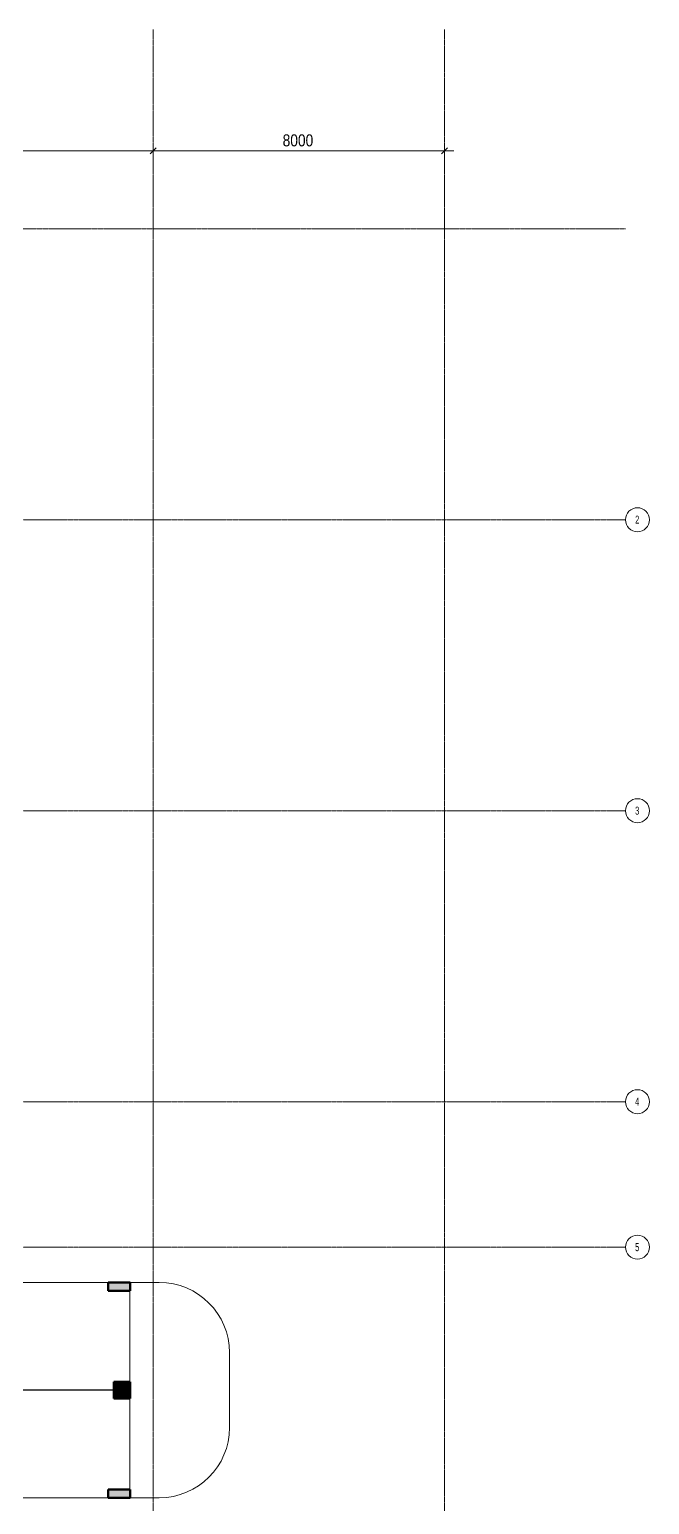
# Model space of a CAD drawing. Header units: millimetres. Extents: x -25222 to 91371, y -63339 to 20835.
# Drawn here: x 74335 to 91371, y -20464 to 20090 of the extents above; entities that cross this region are included whole.
import ezdxf

# ---------------------------------------------------------------- set-up
doc = ezdxf.new("R2010")
doc.units = ezdxf.units.MM
doc.linetypes.add('Grid Line', pattern=[22.225, 12.7, -3.175, 3.175, -3.175])
for name, color, linetype, lineweight in [('A-ANNO-DIMS', 211, 'Continuous', 9), ('A-ANNO-DIMS-110', 211, 'Continuous', 9), ('A-FLOR-LEVL', 51, 'Continuous', 5), ('S-COLS', 52, 'Continuous', 5), ('S-GRID', 1, 'Continuous', 9), ('S-GRID-IDEN', 1, 'Continuous', 9)]:
    doc.layers.add(name, color=color, linetype=linetype, lineweight=lineweight)
doc.styles.add('Swis721 Cn BT', font='swissc.ttf', dxfattribs={"width": 0.8, "height": 220})
doc.styles.add('Swis721 Cn BT_1', font='swissc.ttf', dxfattribs={"height": 330})
doc.dimstyles.new('Diagonal_-_2_5_mm_Swiss_Feet_Metric', dxfattribs={"dimscale": 304.8, "dimtxt": 333.106598, "dimasz": 0.541339, "dimexe": 0.360892, "dimexo": 0.0625, "dimgap": 0.072178, "dimtad": 1, "dimdec": 0, "dimzin": 0, "dimdsep": 46, "dimtxsty": 'Swis721 Cn BT_1', "dimblk1": 'OBLIQUE', "dimblk2": 'OBLIQUE', "dimsah": 1, "dimcen": 0.09, "dimdle": 0.866142, "dimazin": 0, "dimtfac": 1, "dimtdec": 4, "dimtix": 1, "dimtmove": 0, "dimatfit": 3, "dimfxl": 0.866142, "dimfxlon": 1, "dimtvp": 1, "dimtolj": 1, "dimtzin": 0, "dimarcsym": 2})

# ---------------------------------------------------------------- blocks, each defined once
blk = doc.blocks.new('M_Concrete-Rectangular-Column - 450 x 460-3803969-4_ FOURTH FLOOR - GA PLAN')
at = {"layer": 'S-COLS'}
blk.add_hatch(color=55, dxfattribs=at).paths.add_polyline_path([(216, -230), (225, -230), (224, 230), (-225, 230), (-225, -230)], flags=0)
at = {"layer": 'S-COLS', "color": 250, "lineweight": 50}
for p, q in [((225, 230), (-225, 230)), ((-225, 230), (-225, -230)), ((225, -230), (225, 230)), ((-225, -230), (225, -230))]:
    blk.add_line(p, q, dxfattribs=at)
blk = doc.blocks.new('M_Concrete-Rectangular-Column - 230 x 600-3803971-4_ FOURTH FLOOR - GA PLAN')
at = {"layer": 'S-COLS'}
blk.add_hatch(color=55, dxfattribs=at).paths.add_polyline_path([(115, 300), (-115, 300), (-115, -300), (115, -300)], flags=0)
at = {"layer": 'S-COLS', "color": 250, "lineweight": 50}
for p, q in [((115, 300), (-115, 300)), ((-115, 300), (-115, -300)), ((115, -300), (115, 300)), ((-115, -300), (115, -300))]:
    blk.add_line(p, q, dxfattribs=at)
blk = doc.blocks.new('Grid - M_Grid Head - Circle 2-3337206-4_ FOURTH FLOOR - GA PLAN')
at = {"layer": 'S-GRID-IDEN'}
blk.add_circle((0, 0), 3, dxfattribs=at)
blk = doc.blocks.new('DIMBLOCK11-4_ FOURTH FLOOR - GA PLAN')
at = {"layer": 'A-ANNO-DIMS-110', "lineweight": 35, "transparency": 16777216}
for p, q in [((77735, 16750), (77653, 16667)), ((77735, 16750), (77818, 16832)), ((85735, 16750), (85653, 16667)), ((85735, 16750), (85818, 16832))]:
    blk.add_line(p, q, dxfattribs=at)
at = {"layer": 'A-ANNO-DIMS-110', "transparency": 16777216}
for p, q in [((77735, 16486), (77735, 16860)), ((85999, 16750), (77735, 16750)), ((77735, 16750), (77735, 16486)), ((85735, 16486), (85735, 16860)), ((85735, 16750), (85735, 16486))]:
    blk.add_line(p, q, dxfattribs=at)
at = {"layer": 'A-ANNO-DIMS-110', "color": 0, "transparency": 16777216, "insert": (81291, 17207), "char_height": 330, "width": 1065.94, "attachment_point": 1, "line_spacing_factor": 0.961347, "style": 'Swis721 Cn BT_1'}
blk.add_mtext('8000', dxfattribs=at)
blk = doc.blocks.new('_Oblique')
at = {"color": 0, "linetype": 'ByBlock', "lineweight": -2}
blk.add_line((-0.5, -0.5), (0.5, 0.5), dxfattribs=at)
blk = doc.blocks.new('DIMBLOCK12-4_ FOURTH FLOOR - GA PLAN')
at = {"layer": 'A-ANNO-DIMS-110', "lineweight": 35, "transparency": 16777216}
for p, q in [((69735, 16750), (69653, 16667)), ((69735, 16750), (69818, 16832)), ((77735, 16750), (77653, 16667)), ((77735, 16750), (77818, 16832))]:
    blk.add_line(p, q, dxfattribs=at)
at = {"layer": 'A-ANNO-DIMS-110', "transparency": 16777216}
for p, q in [((69735, 16486), (69735, 16860)), ((77735, 16750), (69735, 16750)), ((69735, 16750), (69735, 16486)), ((77735, 16486), (77735, 16860)), ((77735, 16750), (77735, 16486))]:
    blk.add_line(p, q, dxfattribs=at)
at = {"layer": 'A-ANNO-DIMS-110', "color": 0, "transparency": 16777216, "insert": (73291, 17207), "char_height": 330, "width": 1065.94, "attachment_point": 1, "line_spacing_factor": 0.961347, "style": 'Swis721 Cn BT_1'}
blk.add_mtext('8000', dxfattribs=at)

msp = doc.modelspace()

# ---------------------------------------------------------------- linework, layer by layer
at = {"layer": 'A-FLOR-LEVL'}
for p, q in [((73886.9, -14358.7), (76500.1, -14358.7)), ((77090.7, -17088.7), (77090.7, -14588.7)), ((77100.1, -14358.7), (77900.7, -14358.7)), ((79830.7, -16288.7), (79830.7, -18348.7)), ((77100.1, -17318.7), (52100.7, -17318.7)), ((73886.9, -17313.7), (76650.1, -17313.7)), ((77090.7, -17548.7), (77090.7, -20048.7)), ((77900.7, -20278.7), (52100.7, -20278.7))]:
    msp.add_line(p, q, dxfattribs=at)
for centre, start, end in [((77900.7, -16288.7), 0, 90), ((77900.7, -18348.7), 270, 0)]:
    msp.add_arc(centre, 1930, start, end, dxfattribs=at)
at = {"layer": 'S-GRID', "linetype": 'Grid Line'}
for p, q in [((77735.1, 20089.7), (77735.1, -62440.6)), ((85735.1, 20089.7), (85735.1, -62440.6)), ((90711.2, 14611.3), (-24562.2, 14611.3)), ((-24562.2, 6611.3), (90711.2, 6611.3)), ((-24562.2, -1388.7), (90711.2, -1388.7)), ((-24562.2, -9388.7), (90711.2, -9388.7)), ((-24562.2, -13388.7), (90711.2, -13388.7))]:
    msp.add_line(p, q, dxfattribs=at)

# ---------------------------------------------------------------- block references
at = {"layer": 'S-COLS'}
for name, p, rotation in [('M_Concrete-Rectangular-Column - 230 x 600-3803971-4_ FOURTH FLOOR - GA PLAN', (76800.1, -14473.7), 270.0000000000002), ('M_Concrete-Rectangular-Column - 450 x 460-3803969-4_ FOURTH FLOOR - GA PLAN', (76875.1, -17318.7), 4.829673078902934e-06), ('M_Concrete-Rectangular-Column - 230 x 600-3803971-4_ FOURTH FLOOR - GA PLAN', (76800.1, -20163.7), 270.0000000000002)]:
    msp.add_blockref(name, p, dxfattribs=dict(at, rotation=rotation))
at = {"layer": 'S-GRID-IDEN', "xscale": 110, "yscale": 110, "zscale": 110, "rotation": 269.9999999999997}
for p in [(91041.2, 6611.3), (91041.2, -1388.7), (91041.2, -9388.7), (91041.2, -13388.7)]:
    msp.add_blockref('Grid - M_Grid Head - Circle 2-3337206-4_ FOURTH FLOOR - GA PLAN', p, dxfattribs=at)

# ---------------------------------------------------------------- texts
at = {"layer": 'S-GRID-IDEN', "char_height": 220, "width": 141.097, "attachment_point": 1, "style": 'Swis721 Cn BT'}
for s, insert in [('2', (90977.2, 6722.5)), ('3', (90977.2, -1277.5)), ('4', (90977.2, -9277.5)), ('5', (90977.2, -13277.5))]:
    msp.add_mtext(s, dxfattribs=dict(at, insert=insert))

# ---------------------------------------------------------------- dimensions: what is measured, and where the dimension line sits
at = {"layer": 'A-ANNO-DIMS'}
for base, p1, p2, override, picture, middle in [((69735.1, 16749.7), (77735.1, 16485.7), (69735.1, 16485.7), {"dimpost": '<>', "dimfxl": 7999.999983}, 'DIMBLOCK12-4_ FOURTH FLOOR - GA PLAN', (73735.1, 16941.1)), ((77735.1, 16749.7), (85735.1, 16485.7), (77735.1, 16485.7), {"dimpost": '<>', "dimfxl": 8000.000028}, 'DIMBLOCK11-4_ FOURTH FLOOR - GA PLAN', (81735.1, 16941.1))]:
    dim = msp.add_linear_dim(base=base, p1=p1, p2=p2, angle=0, dimstyle='Diagonal_-_2_5_mm_Swiss_Feet_Metric', override=override, dxfattribs=at)
    dim.commit()
    dim.dimension.update_dxf_attribs({"geometry": picture, "text_midpoint": middle})

doc.saveas('drawing.dxf')
